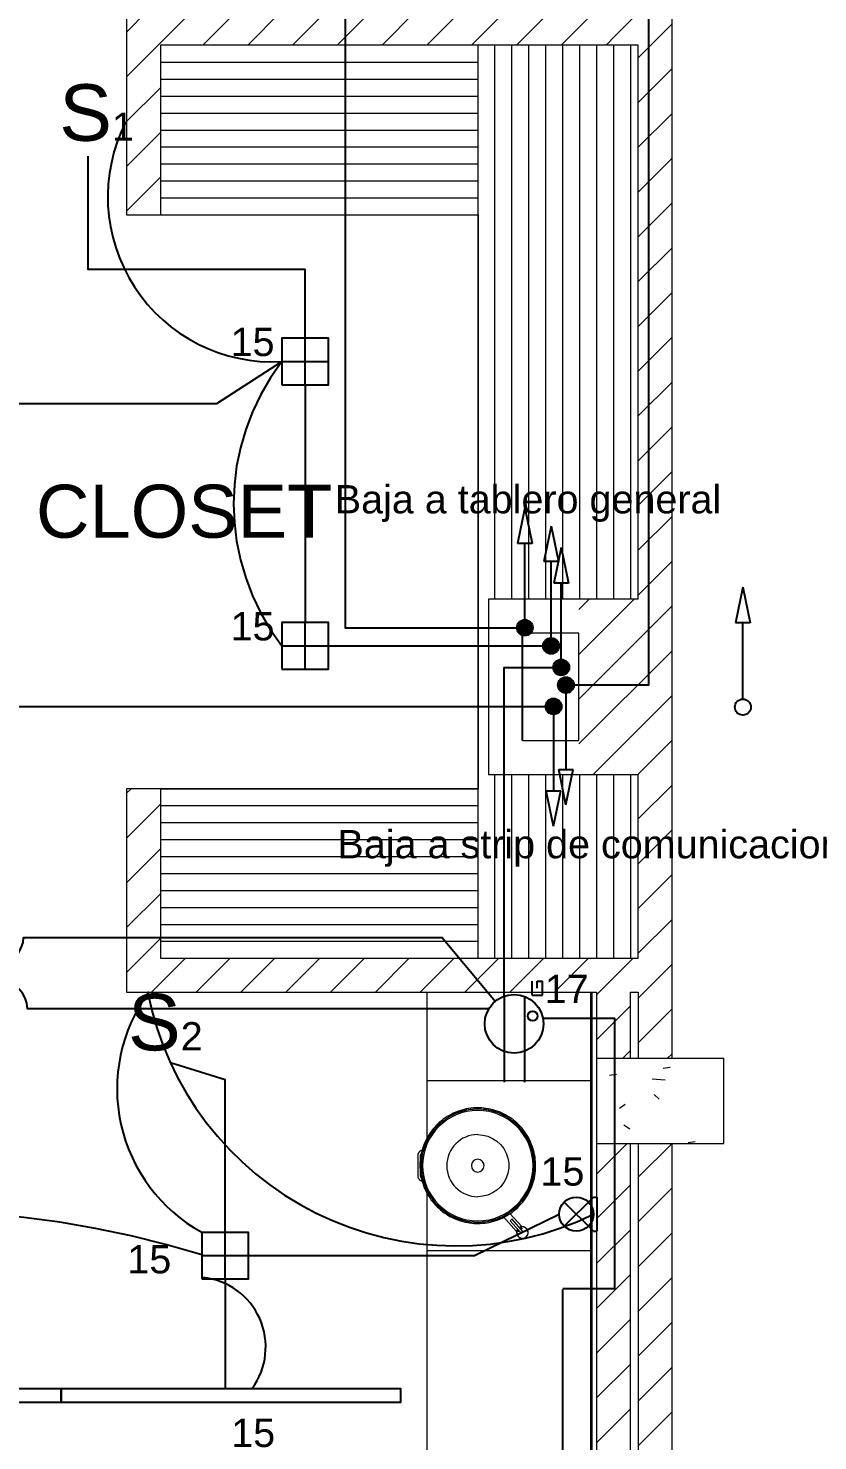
# Model space of a CAD drawing. Header units: inches. Extents: x 131 to 82119, y 71 to 16923.
# Drawn here: x 186.988 to 189.78, y 93.835 to 98.831 of the extents above; entities that cross this region are included whole.
import ezdxf
from ezdxf.enums import TextEntityAlignment as Align

# ---------------------------------------------------------------- set-up
doc = ezdxf.new("R2010")
doc.units = ezdxf.units.IN
doc.header["$MEASUREMENT"] = 0
doc.linetypes.add('HIDDEN', pattern=[9.525, 6.35, -3.175])
for name, color, linetype, lineweight in [('A-DETL-____-THIN', 151, 'Continuous', 18), ('A-WALL-____-MCUT', 113, 'Continuous', 18), ('A-WALL-____-PATT', 111, 'Continuous', 18), ('DUCTO-PARED O TECHO', 7, 'Continuous', 25), ('G-____-____-TEXT', 231, 'Continuous', 9), ('P-SANR-FIXT-OTLN', 6, 'Continuous', 18), ('Q-CASE-____-MCUT', 31, 'Continuous', 35), ('Q-CASE-____-OTLN', 31, 'Continuous', 18), ('RED-TELEVISIÓN', 84, 'TELEVISION', 25), ('RED-TELÉFONO', 240, 'TELEFONO', 25), ('S-COLS-____-MCUT', 52, 'Continuous', 18), ('S-COLS-____-OTLN', 52, 'Continuous', 18), ('SIMBOLOGIA', 150, 'Continuous', 25), ('SIMBOLOGÍA', 150, 'Continuous', 25)]:
    doc.layers.add(name, color=color, linetype=linetype, lineweight=lineweight)
for name, color, linetype in [('BLOQUES TOMAS Y LUCES', 140, 'Continuous'), ('INTERRUPTORES', 6, 'Continuous'), ('LAMPARAS', 20, 'Continuous'), ('LUCES Y TOMAS', 5, 'Continuous'), ('Retorno', 5, 'HIDDEN')]:
    doc.layers.add(name, color=color, linetype=linetype)
doc.styles.add('Arial_2', font='arial.ttf', dxfattribs={"height": 0.089295})
doc.styles.get("Standard").update_dxf_attribs({"font": 'arial.ttf'})
doc.linetypes.add('TELEFONO', pattern='A,0.32,-0.12,["TEL",Standard,S=0.065,R=0,X=-0.065,Y=-0.0325],-0.14', length=0.58)
doc.linetypes.add('TELEVISION', pattern='A,0.32,-0.13,["TV",Standard,S=0.065,R=0,X=-0.065,Y=-0.0325],-0.13', length=0.58)
pattern_1 = [(45, (192.38889, 101.49544), (-0.079196, 0.079196), [])]

# ---------------------------------------------------------------- blocks, each defined once
blk = doc.blocks.new('M_Concrete-Rectangular-Column - Columna Concreto 0_30 x 0_45-1658768-ARQ-P2')
at = {"layer": 'S-COLS-____-OTLN'}
h = blk.add_hatch(dxfattribs=at)
h.set_pattern_fill('FP_8', style=0, pattern_type=2)
h.set_pattern_definition([(50, (3.166, 6.459), (0.546432, -0.047308), [0.057, -0.629]), (355, (3.166, 6.459), (-0.10543, 0.57337), [0.046, -0.503]), (100.451, (3.212, 6.455), (0.440955, 0.525708), [0.049, -0.534]), (46.184, (3.166, 6.611), (0.81312, -0.12606), [0.086, -0.943]), (96.636, (3.234, 6.601), (0.711995, 0.74225), [0.073, -0.801]), (351.184, (3.166, 6.611), (0.71223, 0.74262), [0.069, -0.754]), (21, (3.242, 6.573), (0.454985, -0.306292), [0.057, -0.629]), (326, (3.242, 6.573), (0.185766, 0.552594), [0.046, -0.503]), (71.451, (3.28, 6.548), (0.640536, 0.246016), [0.049, -0.534]), (37.5, (3.166, 6.459), (0.009206, 0.2541166), [0.025, -0.472, 0.025, -0.485, -0.505]), (37.5, (3.166, 6.459), (0.009206, 0.2541166), [-1.007, 0.025, -0.48]), (7.5, (3.166, 6.459), (0.200461, 0.300738), [0.025, -0.266, 0.025, -0.46, -0.192]), (7.5, (3.166, 6.459), (0.200461, 0.300738), [-0.776, 0.025, -0.167]), (327.5, (2.996, 6.459), (0.406483, -0.0170776), [0.025, -0.165, 0.025, -0.569, -0.789]), (327.5, (2.996, 6.459), (0.406483, -0.0170776), [-0.785, 0.025, -0.764]), (317.5, (2.92, 6.459), (0.443999, 0.076008), [0.025, -0.223, 0.025, -0.37, -0.56]), (317.5, (2.92, 6.459), (0.443999, 0.076008), [-0.642, 0.025, -0.535])])
h.paths.add_polyline_path([(0.225, -0.15), (0.225, 0.15), (-0.225, 0.15), (-0.225, -0.15)], flags=0)
at = {"layer": 'S-COLS-____-MCUT'}
for p, q in [((0.225, 0.15), (-0.225, 0.15)), ((-0.225, 0.15), (-0.225, -0.15)), ((0.225, -0.15), (0.225, 0.15)), ((-0.225, -0.15), (0.225, -0.15))]:
    blk.add_line(p, q, dxfattribs=at)
blk = doc.blocks.new('Encimera sin hueco - Profundidad 600 mm-V13-ARQ-P2')
at = {"layer": 'Q-CASE-____-MCUT'}
blk.add_line((-1.2005, -0.0191), (0.7995, -0.0191), dxfattribs=at)
at = {"layer": 'Q-CASE-____-OTLN'}
for p, q in [((-1.2005, -0.0191), (0.7995, -0.0191)), ((-1.2005, -0.6), (-0.683, -0.6)), ((-0.4908, -0.6), (0.7995, -0.6))]:
    blk.add_line(p, q, dxfattribs=at)
blk = doc.blocks.new('Single_Sink_Vanity_15616 - 0_60 x 0_6-V14-ARQ-P2')
at = {"layer": 'P-SANR-FIXT-OTLN'}
for p, q in [((-0.0961, 0.3), (-0.3, 0.3)), ((-0.3, 0.3), (-0.3, -0.281)), ((0.035, 0.3325), (-0.035, 0.3325)), ((-0.035, 0.3225), (-0.017, 0.3225)), ((0.017, 0.3225), (0.035, 0.3225)), ((0.3, 0.3), (0.0961, 0.3)), ((0.3, -0.281), (0.3, 0.3)), ((-0.1953, 0.0052), (-0.2395, -0.0346)), ((-0.1812, 0.0291), (-0.2324, -0.017)), ((-0.2157, -0.0356), (-0.1693, 0.0062)), ((-0.2339, -0.0407), (-0.2395, -0.0346)), ((-0.2339, -0.0407), (-0.1898, -0.001))]:
    blk.add_line(p, q, dxfattribs=at)
at = {"layer": 'P-SANR-FIXT-OTLN', "flags": 128}
for points in [[(0.2047, 0.12), (0.2045, 0.1282), (0.204, 0.1364), (0.2032, 0.1445), (0.202, 0.1526), (0.2006, 0.1607), (0.1988, 0.1686), (0.1967, 0.1766), (0.1943, 0.1844), (0.1915, 0.1921), (0.1885, 0.1997), (0.1852, 0.2072), (0.1815, 0.2145), (0.1776, 0.2217), (0.1734, 0.2287), (0.1689, 0.2356), (0.1641, 0.2422), (0.1591, 0.2487), (0.1539, 0.2549), (0.1483, 0.261), (0.1426, 0.2668), (0.1366, 0.2724), (0.1304, 0.2777), (0.124, 0.2828), (0.1174, 0.2876), (0.1106, 0.2922), (0.1036, 0.2965), (0.0965, 0.3005), (0.0892, 0.3042), (0.0817, 0.3076), (0.0742, 0.3107), (0.0665, 0.3136), (0.0587, 0.3161), (0.0508, 0.3182), (0.0428, 0.3201), (0.0348, 0.3217), (0.0267, 0.3229), (0.0186, 0.3238), (0.0104, 0.3244), (0.0022, 0.3246), (-0.006, 0.3246), (-0.0142, 0.3242), (-0.0223, 0.3234), (-0.0304, 0.3224), (-0.0385, 0.321), (-0.0465, 0.3193), (-0.0544, 0.3173), (-0.0623, 0.3149), (-0.07, 0.3123), (-0.0777, 0.3093), (-0.0852, 0.3061), (-0.0925, 0.3025), (-0.0998, 0.2987), (-0.1068, 0.2946), (-0.1137, 0.2901), (-0.1204, 0.2855), (-0.127, 0.2805), (-0.1333, 0.2753), (-0.1394, 0.2699), (-0.1453, 0.2642), (-0.1509, 0.2582), (-0.1563, 0.2521), (-0.1615, 0.2457), (-0.1664, 0.2392), (-0.171, 0.2324), (-0.1754, 0.2255), (-0.1794, 0.2184), (-0.1832, 0.2111), (-0.1867, 0.2037), (-0.1899, 0.1962), (-0.1928, 0.1886), (-0.1954, 0.1808), (-0.1977, 0.1729), (-0.1996, 0.165), (-0.2013, 0.157), (-0.2026, 0.1489), (-0.2036, 0.1408), (-0.2043, 0.1326), (-0.2046, 0.1244), (-0.2047, 0.12)], [(0.1997, 0.12), (0.1995, 0.128), (0.199, 0.136), (0.1982, 0.1439), (0.1971, 0.1518), (0.1957, 0.1597), (0.1939, 0.1675), (0.1919, 0.1752), (0.1895, 0.1828), (0.1869, 0.1903), (0.1839, 0.1977), (0.1806, 0.205), (0.1771, 0.2122), (0.1733, 0.2192), (0.1692, 0.2261), (0.1648, 0.2327), (0.1601, 0.2392), (0.1552, 0.2455), (0.1501, 0.2516), (0.1447, 0.2575), (0.1391, 0.2632), (0.1333, 0.2687), (0.1272, 0.2739), (0.121, 0.2788), (0.1145, 0.2836), (0.1079, 0.288), (0.1011, 0.2922), (0.0941, 0.2961), (0.087, 0.2997), (0.0797, 0.303), (0.0723, 0.3061), (0.0648, 0.3088), (0.0572, 0.3113), (0.0495, 0.3134), (0.0418, 0.3152), (0.0339, 0.3167), (0.026, 0.3179), (0.0181, 0.3188), (0.0101, 0.3194), (0.0022, 0.3196), (-0.0058, 0.3196), (-0.0138, 0.3192), (-0.0218, 0.3185), (-0.0297, 0.3174), (-0.0375, 0.3161), (-0.0454, 0.3144), (-0.0531, 0.3125), (-0.0608, 0.3102), (-0.0683, 0.3076), (-0.0758, 0.3047), (-0.0831, 0.3015), (-0.0903, 0.2981), (-0.0973, 0.2943), (-0.1042, 0.2903), (-0.1109, 0.286), (-0.1175, 0.2814), (-0.1239, 0.2766), (-0.13, 0.2715), (-0.136, 0.2662), (-0.1417, 0.2606), (-0.1472, 0.2549), (-0.1525, 0.2489), (-0.1575, 0.2427), (-0.1623, 0.2363), (-0.1668, 0.2297), (-0.1711, 0.2229), (-0.1751, 0.216), (-0.1788, 0.2089), (-0.1822, 0.2017), (-0.1853, 0.1943), (-0.1881, 0.1869), (-0.1906, 0.1793), (-0.1929, 0.1716), (-0.1948, 0.1639), (-0.1964, 0.1561), (-0.1977, 0.1482), (-0.1986, 0.1402), (-0.1993, 0.1323), (-0.1996, 0.1243), (-0.1997, 0.12)], [(-0.035, 0.3325), (-0.0358, 0.3325), (-0.0366, 0.3324), (-0.0374, 0.3324), (-0.0382, 0.3322), (-0.039, 0.3321), (-0.0398, 0.3319), (-0.0405, 0.3317), (-0.0413, 0.3315), (-0.042, 0.3312), (-0.0428, 0.3309), (-0.0435, 0.3306), (-0.0442, 0.3302), (-0.0449, 0.3299), (-0.0456, 0.3294), (-0.0463, 0.329), (-0.0469, 0.3285), (-0.0476, 0.3281), (-0.0482, 0.3275), (-0.0488, 0.327), (-0.0493, 0.3264), (-0.0499, 0.3258), (-0.0504, 0.3252), (-0.0509, 0.3246), (-0.0514, 0.324), (-0.0518, 0.3233), (-0.0522, 0.3226), (-0.0526, 0.3219), (-0.053, 0.3212), (-0.0533, 0.3205), (-0.0536, 0.3197), (-0.0539, 0.319), (-0.0542, 0.3182), (-0.0544, 0.3175), (-0.0546, 0.3167)], [(-0.0493, 0.3264), (-0.0499, 0.3258), (-0.0504, 0.3252), (-0.0509, 0.3246), (-0.0514, 0.324), (-0.0518, 0.3233), (-0.0522, 0.3226), (-0.0526, 0.3219), (-0.053, 0.3212), (-0.0533, 0.3205), (-0.0536, 0.3197), (-0.0539, 0.319), (-0.0542, 0.3182), (-0.0544, 0.3175), (-0.0546, 0.3167)], [(-0.035, 0.3325), (-0.0358, 0.3325), (-0.0366, 0.3324), (-0.0374, 0.3324), (-0.0382, 0.3322), (-0.039, 0.3321), (-0.0398, 0.3319), (-0.0405, 0.3317), (-0.0413, 0.3315), (-0.042, 0.3312), (-0.0428, 0.3309), (-0.0435, 0.3306), (-0.0442, 0.3302), (-0.0449, 0.3299), (-0.0456, 0.3294), (-0.0463, 0.329), (-0.0469, 0.3285), (-0.0476, 0.3281), (-0.0482, 0.3275), (-0.0488, 0.327)], [(-0.042, 0.3197), (-0.0417, 0.3199), (-0.0414, 0.3202), (-0.0411, 0.3205), (-0.0407, 0.3207), (-0.0404, 0.3209), (-0.0401, 0.3211), (-0.0397, 0.3213), (-0.0394, 0.3215), (-0.039, 0.3217), (-0.0386, 0.3218), (-0.0382, 0.322), (-0.0379, 0.3221), (-0.0375, 0.3222), (-0.0371, 0.3223), (-0.0367, 0.3224), (-0.0363, 0.3224), (-0.0359, 0.3225), (-0.0355, 0.3225), (-0.0351, 0.3225), (-0.035, 0.3225)], [(0.0489, 0.3268), (0.0483, 0.3274), (0.0477, 0.3279), (0.0471, 0.3284), (0.0465, 0.3289), (0.0458, 0.3293), (0.0451, 0.3297), (0.0444, 0.3301), (0.0437, 0.3305), (0.043, 0.3308), (0.0422, 0.3311), (0.0415, 0.3314), (0.0407, 0.3317), (0.04, 0.3319), (0.0392, 0.3321), (0.0384, 0.3322), (0.0376, 0.3323), (0.0368, 0.3324), (0.036, 0.3325), (0.0352, 0.3325), (0.035, 0.3325)], [(0.0546, 0.3165), (0.0544, 0.3173), (0.0542, 0.318), (0.054, 0.3188), (0.0537, 0.3195), (0.0534, 0.3203), (0.0531, 0.321), (0.0527, 0.3217), (0.0524, 0.3224), (0.0519, 0.3231), (0.0515, 0.3238), (0.051, 0.3244), (0.0506, 0.3251), (0.05, 0.3257), (0.0495, 0.3263), (0.0489, 0.3268), (0.0483, 0.3274), (0.0477, 0.3279), (0.0471, 0.3284), (0.0465, 0.3289), (0.0458, 0.3293), (0.0451, 0.3297), (0.0444, 0.3301), (0.0437, 0.3305), (0.043, 0.3308), (0.0422, 0.3311), (0.0415, 0.3314), (0.0407, 0.3317), (0.04, 0.3319), (0.0392, 0.3321), (0.0384, 0.3322), (0.0376, 0.3323), (0.0368, 0.3324), (0.036, 0.3325), (0.0352, 0.3325), (0.035, 0.3325)], [(0.035, 0.3225), (0.0354, 0.3225), (0.0358, 0.3225), (0.0362, 0.3224), (0.0366, 0.3224), (0.037, 0.3223), (0.0374, 0.3222), (0.0378, 0.3221), (0.0381, 0.322), (0.0385, 0.3219), (0.0389, 0.3217), (0.0393, 0.3215), (0.0396, 0.3214), (0.04, 0.3212), (0.0403, 0.321), (0.0406, 0.3208), (0.041, 0.3205), (0.0413, 0.3203), (0.0416, 0.32), (0.0419, 0.3197), (0.0422, 0.3195)], [(0.0546, 0.3165), (0.0544, 0.3173), (0.0542, 0.318), (0.054, 0.3188), (0.0537, 0.3195), (0.0534, 0.3203), (0.0531, 0.321), (0.0527, 0.3217), (0.0524, 0.3224), (0.0519, 0.3231), (0.0515, 0.3238), (0.051, 0.3244), (0.0506, 0.3251), (0.05, 0.3257), (0.0495, 0.3263)], [(-0.2047, 0.12), (-0.2045, 0.1118), (-0.204, 0.1036), (-0.2032, 0.0955), (-0.202, 0.0874), (-0.2006, 0.0793), (-0.1988, 0.0714), (-0.1967, 0.0634), (-0.1943, 0.0556), (-0.1915, 0.0479), (-0.1885, 0.0403), (-0.1852, 0.0328), (-0.1815, 0.0255), (-0.1776, 0.0183), (-0.1734, 0.0113), (-0.1689, 0.0044), (-0.1641, -0.0022), (-0.1591, -0.0087), (-0.1539, -0.0149), (-0.1483, -0.021), (-0.1426, -0.0268), (-0.1366, -0.0324), (-0.1304, -0.0377), (-0.124, -0.0428), (-0.1174, -0.0476), (-0.1106, -0.0522), (-0.1036, -0.0565), (-0.0965, -0.0605), (-0.0892, -0.0642), (-0.0817, -0.0676), (-0.0742, -0.0707), (-0.0665, -0.0736), (-0.0587, -0.0761), (-0.0508, -0.0782), (-0.0428, -0.0801), (-0.0348, -0.0817), (-0.0267, -0.0829), (-0.0186, -0.0838), (-0.0104, -0.0844), (-0.0022, -0.0846), (0.006, -0.0846), (0.0142, -0.0842), (0.0223, -0.0834), (0.0304, -0.0824), (0.0385, -0.081), (0.0465, -0.0793), (0.0544, -0.0773), (0.0623, -0.0749), (0.07, -0.0723), (0.0777, -0.0693), (0.0852, -0.0661), (0.0925, -0.0625), (0.0998, -0.0587), (0.1068, -0.0546), (0.1137, -0.0501), (0.1204, -0.0455), (0.127, -0.0405), (0.1333, -0.0353), (0.1394, -0.0299), (0.1453, -0.0242), (0.1509, -0.0182), (0.1563, -0.0121), (0.1615, -0.0057), (0.1664, 0.0008), (0.171, 0.0076), (0.1754, 0.0145), (0.1794, 0.0216), (0.1832, 0.0289), (0.1867, 0.0363), (0.1899, 0.0438), (0.1928, 0.0514), (0.1954, 0.0592), (0.1977, 0.0671), (0.1996, 0.075), (0.2013, 0.083), (0.2026, 0.0911), (0.2036, 0.0992), (0.2043, 0.1074), (0.2046, 0.1156), (0.2047, 0.12)], [(-0.1997, 0.12), (-0.1995, 0.112), (-0.199, 0.104), (-0.1982, 0.0961), (-0.1971, 0.0882), (-0.1957, 0.0803), (-0.1939, 0.0725), (-0.1919, 0.0648), (-0.1895, 0.0572), (-0.1869, 0.0497), (-0.1839, 0.0423), (-0.1806, 0.035), (-0.1771, 0.0278), (-0.1733, 0.0208), (-0.1692, 0.0139), (-0.1648, 0.0073), (-0.1601, 0.0008), (-0.1552, -0.0055), (-0.1501, -0.0116), (-0.1447, -0.0175), (-0.1391, -0.0232), (-0.1333, -0.0287), (-0.1272, -0.0339), (-0.121, -0.0388), (-0.1145, -0.0436), (-0.1079, -0.048), (-0.1011, -0.0522), (-0.0941, -0.0561), (-0.087, -0.0597), (-0.0797, -0.063), (-0.0723, -0.0661), (-0.0648, -0.0688), (-0.0572, -0.0713), (-0.0495, -0.0734), (-0.0418, -0.0752), (-0.0339, -0.0767), (-0.026, -0.0779), (-0.0181, -0.0788), (-0.0101, -0.0794), (-0.0022, -0.0796), (0.0058, -0.0796), (0.0138, -0.0792), (0.0218, -0.0785), (0.0297, -0.0774), (0.0375, -0.0761), (0.0454, -0.0744), (0.0531, -0.0725), (0.0608, -0.0702), (0.0683, -0.0676), (0.0758, -0.0647), (0.0831, -0.0615), (0.0903, -0.0581), (0.0973, -0.0543), (0.1042, -0.0503), (0.1109, -0.046), (0.1175, -0.0414), (0.1239, -0.0366), (0.13, -0.0315), (0.136, -0.0262), (0.1417, -0.0206), (0.1472, -0.0149), (0.1525, -0.0089), (0.1575, -0.0027), (0.1623, 0.0037), (0.1668, 0.0103), (0.1711, 0.0171), (0.1751, 0.024), (0.1788, 0.0311), (0.1822, 0.0383), (0.1853, 0.0457), (0.1881, 0.0531), (0.1906, 0.0607), (0.1929, 0.0684), (0.1948, 0.0761), (0.1964, 0.0839), (0.1977, 0.0918), (0.1986, 0.0998), (0.1993, 0.1077), (0.1996, 0.1157), (0.1997, 0.12)], [(0.1099, 0.12), (0.1084, 0.1019), (0.1039, 0.0843), (0.0966, 0.0677), (0.0867, 0.0525), (0.0744, 0.0392), (0.0601, 0.028), (0.0441, 0.0194), (0.027, 0.0135), (0.0091, 0.0105), (-0.0091, 0.0105), (-0.027, 0.0135), (-0.0441, 0.0194), (-0.0601, 0.028), (-0.0744, 0.0392), (-0.0867, 0.0525), (-0.0966, 0.0677), (-0.1039, 0.0843), (-0.1084, 0.1019), (-0.11, 0.12)], [(-0.1898, -0.001), (-0.1904, 0.0006), (-0.1912, 0.0021), (-0.1924, 0.0034), (-0.1937, 0.0044), (-0.1953, 0.0052)], [(-0.2245, -0.0212), (-0.2252, -0.0208), (-0.2259, -0.0203), (-0.2266, -0.0199), (-0.2273, -0.0195), (-0.228, -0.0192), (-0.2288, -0.0188), (-0.2295, -0.0185), (-0.2303, -0.0183), (-0.2311, -0.018), (-0.2319, -0.0178), (-0.2327, -0.0176), (-0.2335, -0.0175), (-0.2343, -0.0174), (-0.2351, -0.0173), (-0.2359, -0.0172), (-0.2367, -0.0172), (-0.2376, -0.0172), (-0.2384, -0.0173), (-0.2392, -0.0174), (-0.24, -0.0175), (-0.2408, -0.0176), (-0.2416, -0.0178), (-0.2424, -0.018), (-0.2432, -0.0183), (-0.2439, -0.0186), (-0.2447, -0.0189), (-0.2455, -0.0192), (-0.2462, -0.0196), (-0.2469, -0.02), (-0.2476, -0.0204), (-0.2483, -0.0208), (-0.2489, -0.0213), (-0.2496, -0.0218), (-0.2502, -0.0223), (-0.2508, -0.0229), (-0.2514, -0.0235), (-0.252, -0.0241), (-0.2525, -0.0247), (-0.253, -0.0253), (-0.2535, -0.026), (-0.2539, -0.0267), (-0.2544, -0.0274), (-0.2548, -0.0281), (-0.2551, -0.0288), (-0.2555, -0.0296), (-0.2558, -0.0303), (-0.2561, -0.0311), (-0.2563, -0.0319), (-0.2565, -0.0326), (-0.2567, -0.0334), (-0.2569, -0.0342), (-0.257, -0.0351), (-0.2571, -0.0359), (-0.2571, -0.0367), (-0.2571, -0.0375), (-0.2571, -0.0383), (-0.2571, -0.0391), (-0.257, -0.0399), (-0.2569, -0.0408), (-0.2568, -0.0416)], [(-0.2249, -0.0216), (-0.2255, -0.0211), (-0.2262, -0.0207), (-0.2269, -0.0203), (-0.2276, -0.0199), (-0.2283, -0.0195), (-0.2291, -0.0192), (-0.2298, -0.0189), (-0.2306, -0.0186), (-0.2313, -0.0184), (-0.2321, -0.0182), (-0.2329, -0.018), (-0.2337, -0.0179), (-0.2345, -0.0178), (-0.2353, -0.0177), (-0.2361, -0.0176), (-0.2369, -0.0176), (-0.2377, -0.0176), (-0.2385, -0.0177), (-0.2393, -0.0178), (-0.2401, -0.0179), (-0.2409, -0.018), (-0.2417, -0.0182), (-0.2425, -0.0184), (-0.2433, -0.0187), (-0.244, -0.0189), (-0.2448, -0.0192), (-0.2455, -0.0196), (-0.2463, -0.0199), (-0.247, -0.0203), (-0.2477, -0.0207), (-0.2483, -0.0212), (-0.249, -0.0217), (-0.2496, -0.0222), (-0.2502, -0.0227), (-0.2508, -0.0232), (-0.2514, -0.0238), (-0.252, -0.0244), (-0.2525, -0.025), (-0.253, -0.0256), (-0.2535, -0.0263), (-0.2539, -0.027), (-0.2543, -0.0276), (-0.2547, -0.0284), (-0.2551, -0.0291), (-0.2554, -0.0298), (-0.2557, -0.0306), (-0.256, -0.0313), (-0.2563, -0.0321), (-0.2565, -0.0329), (-0.2567, -0.0337), (-0.2568, -0.0344), (-0.2569, -0.0352), (-0.257, -0.0361), (-0.2571, -0.0369), (-0.2571, -0.0377), (-0.2571, -0.0385), (-0.257, -0.0393), (-0.257, -0.0401), (-0.2569, -0.0409), (-0.2567, -0.0417), (-0.2566, -0.0425), (-0.2564, -0.0433), (-0.2561, -0.044), (-0.2559, -0.0448), (-0.2556, -0.0456), (-0.2552, -0.0463), (-0.2549, -0.047), (-0.2545, -0.0477), (-0.2541, -0.0484), (-0.2537, -0.0491), (-0.2532, -0.0498), (-0.2527, -0.0504), (-0.2522, -0.051), (-0.2519, -0.0514)], [(-0.2562, -0.0439), (-0.2559, -0.0447), (-0.2556, -0.0455), (-0.2553, -0.0462), (-0.2549, -0.047), (-0.2545, -0.0477), (-0.2541, -0.0484), (-0.2537, -0.0491), (-0.2532, -0.0497), (-0.2527, -0.0504), (-0.2522, -0.051), (-0.2519, -0.0514)], [(-0.2519, -0.0514), (-0.2513, -0.052), (-0.2508, -0.0525), (-0.2502, -0.0531), (-0.2496, -0.0536), (-0.2489, -0.0541), (-0.2483, -0.0545), (-0.2476, -0.055), (-0.2469, -0.0554), (-0.2462, -0.0558), (-0.2454, -0.0561), (-0.2447, -0.0565), (-0.244, -0.0568), (-0.2432, -0.057), (-0.2424, -0.0573), (-0.2416, -0.0575), (-0.2409, -0.0577), (-0.2401, -0.0578), (-0.2393, -0.0579), (-0.2385, -0.058), (-0.2376, -0.058), (-0.2368, -0.058), (-0.236, -0.058), (-0.2352, -0.058), (-0.2344, -0.0579), (-0.2336, -0.0578), (-0.2328, -0.0576), (-0.232, -0.0575), (-0.2313, -0.0572), (-0.2305, -0.057), (-0.2297, -0.0567), (-0.229, -0.0564), (-0.2282, -0.0561), (-0.2275, -0.0557), (-0.2268, -0.0554), (-0.2261, -0.0549), (-0.2254, -0.0545), (-0.2248, -0.054), (-0.2241, -0.0535), (-0.2235, -0.053), (-0.2229, -0.0525), (-0.2224, -0.0519), (-0.2218, -0.0513), (-0.2213, -0.0507), (-0.2208, -0.05), (-0.2203, -0.0494), (-0.2199, -0.0487), (-0.2194, -0.048), (-0.219, -0.0473), (-0.2187, -0.0466), (-0.2183, -0.0459), (-0.218, -0.0451), (-0.2178, -0.0444), (-0.2175, -0.0436), (-0.2173, -0.0428), (-0.2171, -0.042), (-0.217, -0.0412), (-0.2168, -0.0404), (-0.2168, -0.0396), (-0.2167, -0.0388), (-0.2167, -0.038), (-0.2167, -0.0372), (-0.2167, -0.0364), (-0.2168, -0.0356), (-0.2169, -0.0348), (-0.217, -0.034), (-0.2172, -0.0332), (-0.2174, -0.0324), (-0.2176, -0.0316), (-0.2179, -0.0309), (-0.2182, -0.0301), (-0.2185, -0.0294), (-0.2189, -0.0287), (-0.2193, -0.0279)], [(-0.2326, -0.0176), (-0.2305, -0.0182), (-0.2283, -0.019), (-0.2263, -0.0201)], [(-0.2232, -0.053), (-0.2226, -0.0525), (-0.222, -0.0519), (-0.2214, -0.0513), (-0.2209, -0.0507), (-0.2204, -0.05), (-0.2199, -0.0494), (-0.2195, -0.0487), (-0.219, -0.048), (-0.2186, -0.0473), (-0.2183, -0.0465), (-0.2179, -0.0458), (-0.2176, -0.045), (-0.2173, -0.0443), (-0.2171, -0.0435), (-0.2169, -0.0427), (-0.2167, -0.0419), (-0.2165, -0.0411), (-0.2164, -0.0403), (-0.2163, -0.0395), (-0.2163, -0.0387), (-0.2163, -0.0379), (-0.2163, -0.037), (-0.2163, -0.0362), (-0.2164, -0.0354), (-0.2165, -0.0346), (-0.2166, -0.0338), (-0.2168, -0.033), (-0.217, -0.0322), (-0.2172, -0.0314), (-0.2175, -0.0306), (-0.2178, -0.0299), (-0.2181, -0.0291), (-0.2185, -0.0284), (-0.2189, -0.0277)], [(-0.2181, -0.0292), (-0.2173, -0.0313), (-0.2167, -0.0335), (-0.2163, -0.0357)], [(-0.2519, -0.0514), (-0.2513, -0.052), (-0.2508, -0.0525), (-0.2501, -0.0531), (-0.2495, -0.0536), (-0.2489, -0.0541), (-0.2482, -0.0546), (-0.2475, -0.055), (-0.2468, -0.0554), (-0.2461, -0.0558), (-0.2454, -0.0562), (-0.2446, -0.0565), (-0.2439, -0.0568), (-0.2431, -0.0571), (-0.2423, -0.0573), (-0.2415, -0.0575), (-0.2407, -0.0577), (-0.2399, -0.0579), (-0.2391, -0.058), (-0.2383, -0.0581), (-0.2375, -0.0581), (-0.2367, -0.0581), (-0.2358, -0.0581), (-0.235, -0.0581), (-0.2342, -0.058), (-0.2334, -0.0579), (-0.2326, -0.0577), (-0.2318, -0.0575), (-0.231, -0.0573), (-0.2302, -0.0571), (-0.2295, -0.0568), (-0.2287, -0.0565), (-0.2279, -0.0562), (-0.2272, -0.0558), (-0.2265, -0.0554), (-0.2258, -0.055), (-0.2251, -0.0545), (-0.2245, -0.054), (-0.2238, -0.0535)]]:
    blk.add_lwpolyline(points, dxfattribs=at)
at = {"layer": 'P-SANR-FIXT-OTLN'}
for centre, radius, start, end in [((0, 0.12), 0.1953, 360, 180), ((0, 0.12), 0.2005, 50.9343, 128.8145), ((0, 0.12), 0.2005, 131.6832, 141.9231), ((0, 0.12), 0.2005, 38.0769, 48.1935), ((0, 0.12), 0.2005, 148.8462, 180), ((0, 0.12), 0.1099, 0, 180), ((0, 0.12), 0.2005, 0, 31.1538), ((0, 0.12), 0.2005, 180, 211.1538), ((0, 0.12), 0.1953, 180, 360), ((0, 0.12), 0.0225, 0, 180), ((0, 0.12), 0.0225, 180, 0), ((0, 0.12), 0.2005, 328.8462, 0), ((-0.2367, -0.0377), 0.02, 55.1754, 222), ((-0.2367, -0.0377), 0.02, 222, 27.4048), ((-0.2317, -0.0237), 0.0015, 132, 147), ((-0.2317, -0.0237), 0.0015, 87, 132), ((-0.2317, -0.0237), 0.0015, 252, 267), ((-0.2369, -0.0378), 0.0157, 58.7869, 68.9188), ((-0.2317, -0.0237), 0.0015, 297, 312), ((-0.2317, -0.0237), 0.0015, 312, 57), ((-0.2223, -0.0342), 0.0015, 177, 192), ((-0.2223, -0.0342), 0.0015, 132, 147), ((-0.2223, -0.0342), 0.0015, 27, 132), ((-0.2369, -0.0378), 0.0157, 17.882, 25.2131), ((-0.2369, -0.0378), 0.0157, 8.3249, 12.6673), ((-0.2223, -0.0342), 0.0015, 312, 357), ((0, 0.12), 0.2005, 218.0769, 228.1935), ((0, 0.12), 0.2005, 230.9343, 308.8145), ((0, 0.12), 0.2005, 311.6832, 321.9231)]:
    blk.add_arc(centre, radius, start, end, dxfattribs=at)
for start_param, end_param in [(0, 0.226445), (5.225863, 6.283185), (3.141593, 4.198915), (2.915148, 3.141593)]:
    blk.add_ellipse((-0.224, -0.0263), major_axis=(-0.00836, 0.00929), ratio=0.224951, start_param=start_param, end_param=end_param, dxfattribs=at)
for points, knots in [([(-0.2307, -0.0248), (-0.2309, -0.025), (-0.2312, -0.0251), (-0.2316, -0.0252), (-0.2319, -0.0252), (-0.2323, -0.0251), (-0.2327, -0.0249), (-0.233, -0.0245), (-0.2332, -0.0241), (-0.2332, -0.0237), (-0.2332, -0.0234), (-0.2331, -0.0229), (-0.2329, -0.0227), (-0.2327, -0.0226)], [-1, -1, -1, -1, -0.833333, -0.791667, -0.75, -0.666667, -0.555556, -0.444444, -0.333333, -0.277778, -0.222222, -0.111111, 0, 0, 0, 0]), ([(-0.2327, -0.0226), (-0.2325, -0.0224), (-0.2322, -0.0222), (-0.2319, -0.0222), (-0.2316, -0.0222), (-0.2312, -0.0222), (-0.2308, -0.0225), (-0.2304, -0.0229), (-0.2303, -0.0233), (-0.2302, -0.0236), (-0.2302, -0.024), (-0.2304, -0.0244), (-0.2306, -0.0247), (-0.2307, -0.0248)], [-1, -1, -1, -1, -0.833333, -0.791667, -0.75, -0.666667, -0.555556, -0.444444, -0.333333, -0.277778, -0.222222, -0.111111, 0, 0, 0, 0]), ([(-0.2281, -0.0191), (-0.2282, -0.0191), (-0.2286, -0.0189), (-0.2291, -0.0187), (-0.2295, -0.0185), (-0.2299, -0.0184), (-0.2302, -0.0183), (-0.2305, -0.0182), (-0.2308, -0.0181), (-0.2312, -0.018), (-0.2317, -0.0178), (-0.2322, -0.0177), (-0.2325, -0.0177), (-0.2326, -0.0176)], [0.5, 0.5, 0.5, 0.5, 0.5416667, 0.5833333, 0.625, 0.6666667, 0.6875, 0.7083333, 0.75, 0.7916667, 0.8333333, 0.9166667, 1, 1, 1, 1]), ([(-0.2212, -0.0353), (-0.2214, -0.0354), (-0.2217, -0.0356), (-0.2221, -0.0357), (-0.2224, -0.0357), (-0.2228, -0.0356), (-0.2232, -0.0354), (-0.2235, -0.035), (-0.2237, -0.0345), (-0.2238, -0.034), (-0.2236, -0.0335), (-0.2234, -0.0332), (-0.2233, -0.0331)], [-1, -1, -1, -1, -0.888889, -0.777778, -0.722222, -0.666667, -0.555556, -0.444444, -0.333333, -0.222222, -0.111111, 0, 0, 0, 0]), ([(-0.2233, -0.0331), (-0.2232, -0.033), (-0.223, -0.0329), (-0.2228, -0.0328), (-0.2226, -0.0327), (-0.2224, -0.0327), (-0.2221, -0.0327), (-0.2218, -0.0327), (-0.2216, -0.0329), (-0.2213, -0.033), (-0.221, -0.0334), (-0.2208, -0.0339), (-0.2207, -0.0344), (-0.2209, -0.0349), (-0.2211, -0.0352), (-0.2212, -0.0353)], [-1, -1, -1, -1, -0.916667, -0.875, -0.833333, -0.791667, -0.75, -0.666667, -0.611111, -0.555556, -0.444444, -0.333333, -0.222222, -0.111111, 0, 0, 0, 0]), ([(-0.2163, -0.0357), (-0.2163, -0.0356), (-0.2164, -0.0353), (-0.2165, -0.0348), (-0.2165, -0.0343), (-0.2166, -0.0339), (-0.2167, -0.0335), (-0.2168, -0.033), (-0.2169, -0.0326), (-0.217, -0.0321), (-0.2172, -0.0316), (-0.2173, -0.0312), (-0.2174, -0.031)], [0, 0, 0, 0, 0.0833333, 0.1666667, 0.2083333, 0.25, 0.2916667, 0.3333333, 0.375, 0.4166667, 0.4583333, 0.5, 0.5, 0.5, 0.5])]:
    blk.add_open_spline(points, degree=3, knots=knots, dxfattribs=at)
for points in [[(-0.2263, -0.0201), (-0.2257, -0.0204), (-0.2252, -0.0208), (-0.2246, -0.0212)], [(-0.219, -0.0274), (-0.2187, -0.028), (-0.2184, -0.0286), (-0.2181, -0.0292)]]:
    blk.add_open_spline(points, degree=3, dxfattribs=at)
blk = doc.blocks.new('LUZAP')
at = {"layer": 'SIMBOLOGIA'}
for p, q in [((-0.09, 0.02), (0.0636, 0.1736)), ((-0.0636, 0.1736), (0.09, 0.02)), ((-0.09, 0.02), (-0.09, 0)), ((-0.09, 0), (0.09, 0)), ((0.09, 0.02), (0.09, 0))]:
    blk.add_line(p, q, dxfattribs=at)
blk.add_circle((0, 0.11), 0.09, dxfattribs=at)
blk = doc.blocks.new('TOMA GFCI')
at = {"layer": 'BLOQUES TOMAS Y LUCES'}
for p, q in [((-0.0076, 0.044), (-0.3947, 0.044)), ((-0.0084, -0.0462), (-0.3947, -0.0462)), ((-0.003, -0.0813), (0.0598, -0.0813)), ((-0.003, -0.0813), (-0.003, -0.1274)), ((0.0284, -0.1043), (0.0598, -0.1043)), ((0.0598, -0.1043), (0.0598, -0.1274)), ((-0.003, -0.1274), (0.0598, -0.1274))]:
    blk.add_line(p, q, dxfattribs=at)
for centre, radius in [((-0.1319, 0), 0.1319), ((-0.0971, -0.0838), 0.0221)]:
    blk.add_circle(centre, radius, dxfattribs=at)
blk = doc.blocks.new('Db')
at = {"layer": 'SIMBOLOGÍA'}
blk.add_hatch(color=256, dxfattribs=at).paths.add_polyline_path([(0.0282, 0, 1), (-0.0282, 0, 1)])
at = {"layer": 'SIMBOLOGÍA', "color": 3, "linetype": 'Continuous'}
for p, q in [((0.0282, 0), (0.2983, 0)), ((0.4239, 0), (0.2983, 0.0256)), ((0.2983, -0.0256), (0.2983, 0.0256)), ((0.4239, 0), (0.2983, -0.0256))]:
    blk.add_line(p, q, dxfattribs=at)
at = {"layer": 'SIMBOLOGÍA', "ltscale": 0.2}
blk.add_circle((0, 0), 0.0282, dxfattribs=at)
blk = doc.blocks.new('Ds')
at = {"layer": 'SIMBOLOGÍA', "color": 3, "linetype": 'Continuous'}
for p, q in [((0.0282, 0), (0.2983, 0)), ((0.2983, -0.0256), (0.2983, 0.0256)), ((0.4239, 0), (0.2983, 0.0256)), ((0.4239, 0), (0.2983, -0.0256))]:
    blk.add_line(p, q, dxfattribs=at)
at = {"layer": 'SIMBOLOGÍA', "ltscale": 0.2}
blk.add_circle((0, 0), 0.0282, dxfattribs=at)

msp = doc.modelspace()

# ---------------------------------------------------------------- hatches: boundary and pattern name
at = {"layer": 'A-WALL-____-PATT'}
h = msp.add_hatch(dxfattribs=at)
h.set_pattern_fill('FP_1', color=8, style=0, pattern_type=2)
h.set_pattern_definition(pattern_1)
h.paths.add_polyline_path([(189.0652, 98.7712), (189.2652, 98.7712), (189.2652, 98.8912), (189.0652, 98.8912)], flags=0)
h.paths.add_polyline_path([(189.2652, 99.8912), (189.2652, 100.4293), (189.0652, 100.4293), (189.0652, 99.8912)], flags=0)
h = msp.add_hatch(dxfattribs=at)
h.set_pattern_fill('FP_1', color=8, style=0, pattern_type=2)
h.set_pattern_definition(pattern_1)
h.paths.add_polyline_path([(188.5785, 98.7712), (189.0652, 98.7712), (189.0652, 98.8912), (187.3352, 98.8912), (187.3352, 98.7712), (187.4552, 98.7712)], flags=0)
h = msp.add_hatch(dxfattribs=at)
h.set_pattern_fill('FP_1', color=8, style=0, pattern_type=2)
h.set_pattern_definition(pattern_1)
h.paths.add_polyline_path([(187.3352, 98.1712), (187.4552, 98.1712), (187.4552, 98.7712), (187.3352, 98.7712)], flags=0)
h = msp.add_hatch(dxfattribs=at)
h.set_pattern_fill('FP_1', color=8, style=0, pattern_type=2)
h.set_pattern_definition(pattern_1)
h.paths.add_polyline_path([(189.1452, 96.8113), (188.9352, 96.8113), (188.9352, 96.1913), (189.1452, 96.1913), (189.1452, 95.1866), (189.2652, 95.1866), (189.2652, 98.7712), (189.1452, 98.7712)])
h = msp.add_hatch(dxfattribs=at)
h.set_pattern_fill('FP_1', color=8, style=0, pattern_type=2)
h.set_pattern_definition(pattern_1)
h.paths.add_polyline_path([(187.4552, 95.4213), (187.4552, 96.1413), (187.3352, 96.1413), (187.3352, 95.4213), (187.3632, 95.4213)], flags=0)
h = msp.add_hatch(dxfattribs=at)
h.set_pattern_fill('FP_1', color=8, style=0, pattern_type=2)
h.set_pattern_definition(pattern_1)
h.paths.add_polyline_path([(188.5785, 95.4213), (189.1452, 95.4213), (189.1452, 95.5413), (187.4552, 95.5413), (187.4552, 95.4213)], flags=0)
h = msp.add_hatch(dxfattribs=at)
h.set_pattern_fill('FP_1', color=8, style=0, pattern_type=2)
h.set_pattern_definition(pattern_1)
h.paths.add_polyline_path([(189.1177, 95.1866), (189.1177, 95.4213), (188.9977, 95.4213), (188.9977, 95.1866)], flags=0)
h = msp.add_hatch(dxfattribs=at)
h.set_pattern_fill('FP_1', color=8, style=0, pattern_type=2)
h.set_pattern_definition(pattern_1)
h.paths.add_polyline_path([(188.9977, 92.3582), (189.1177, 92.3582), (189.1177, 94.8866), (188.9977, 94.8866), (188.9977, 93.3013)], flags=0)
h = msp.add_hatch(dxfattribs=at)
h.set_pattern_fill('FP_1', color=8, style=0, pattern_type=2)
h.set_pattern_definition(pattern_1)
h.paths.add_polyline_path([(189.2652, 92.3582), (189.2652, 94.8866), (189.1452, 94.8866), (189.1452, 92.3582)], flags=0)

# ---------------------------------------------------------------- linework, layer by layer
msp.add_line((188.7352, 96.3113), (188.7352, 96.6913))
at = {"layer": 'A-DETL-____-THIN'}
for p, q in [((187.4552, 98.7712), (187.4552, 98.1712)), ((189.1452, 98.7712), (187.4552, 98.7712)), ((188.5785, 95.5413), (188.5785, 98.7712)), ((188.6385, 96.8113), (188.6385, 98.7712)), ((188.6985, 96.8113), (188.6985, 98.7712)), ((188.7585, 96.8113), (188.7585, 98.7712)), ((188.8185, 96.8113), (188.8185, 98.7712)), ((188.8785, 96.8113), (188.8785, 98.7712)), ((188.9385, 96.8113), (188.9385, 98.7712)), ((188.9985, 96.8113), (188.9985, 98.7712)), ((189.0585, 96.8113), (189.0585, 98.7712)), ((189.1185, 96.8113), (189.1185, 98.7712)), ((189.1452, 96.8113), (189.1452, 98.7712)), ((187.4552, 98.7112), (188.5785, 98.7112)), ((187.4552, 98.6512), (188.5785, 98.6512)), ((187.4552, 98.5912), (188.5785, 98.5912)), ((187.4552, 98.5312), (188.5785, 98.5312)), ((187.4552, 98.4712), (188.5785, 98.4712)), ((187.4552, 98.4112), (188.5785, 98.4112)), ((187.4552, 98.3512), (188.5785, 98.3512)), ((187.4552, 98.2912), (188.5785, 98.2912)), ((187.4552, 98.2312), (188.5785, 98.2312)), ((187.4552, 98.1712), (188.5785, 98.1712)), ((187.4552, 98.1712), (188.5785, 98.1712)), ((188.5785, 98.1712), (188.5785, 96.1413)), ((188.6385, 95.5413), (188.6385, 96.1913)), ((188.6985, 95.5413), (188.6985, 96.1913)), ((188.7585, 95.5413), (188.7585, 96.1913)), ((188.8185, 95.5413), (188.8185, 96.1913)), ((188.8785, 95.5413), (188.8785, 96.1913)), ((188.9385, 95.5413), (188.9385, 96.1913)), ((188.9985, 95.5413), (188.9985, 96.1913)), ((189.0585, 95.5413), (189.0585, 96.1913)), ((189.1185, 95.5413), (189.1185, 96.1913)), ((189.1452, 95.5413), (189.1452, 96.1913)), ((188.5785, 96.1413), (187.4552, 96.1413)), ((187.4552, 96.1413), (187.4552, 95.5413)), ((187.4552, 96.1413), (188.5785, 96.1413)), ((187.4552, 96.0813), (188.5785, 96.0813)), ((187.4552, 96.0213), (188.5785, 96.0213)), ((187.4552, 95.9613), (188.5785, 95.9613)), ((187.4552, 95.9013), (188.5785, 95.9013)), ((187.4552, 95.8413), (188.5785, 95.8413)), ((187.4552, 95.7813), (188.5785, 95.7813)), ((187.4552, 95.7213), (188.5785, 95.7213)), ((187.4552, 95.6613), (188.5785, 95.6613)), ((187.4552, 95.6013), (188.5785, 95.6013)), ((187.4552, 95.5413), (189.1452, 95.5413))]:
    msp.add_line(p, q, dxfattribs=at)
at = {"layer": 'A-WALL-____-MCUT'}
for p, q in [((187.3352, 98.8912), (187.3352, 98.1712)), ((189.2652, 98.7712), (189.2652, 98.8912)), ((189.2652, 95.1866), (189.2652, 98.7712)), ((187.3352, 98.1712), (187.4552, 98.1712)), ((188.6152, 96.8113), (188.6152, 96.1913)), ((189.1452, 96.8113), (188.6152, 96.8113)), ((188.9352, 96.6913), (188.7352, 96.6913)), ((188.9352, 96.3113), (188.9352, 96.6913)), ((188.7352, 96.3113), (188.9352, 96.3113)), ((188.6152, 96.1913), (189.1452, 96.1913)), ((187.3352, 96.1413), (187.3352, 95.4213)), ((187.4552, 96.1413), (187.3352, 96.1413)), ((187.3352, 95.4213), (188.9977, 95.4213)), ((188.9977, 95.4213), (188.9977, 95.1866)), ((189.1177, 95.4213), (189.1452, 95.4213)), ((189.1177, 95.1866), (189.1177, 95.4213)), ((189.1452, 95.4213), (189.1452, 95.1866)), ((188.9977, 94.8866), (188.9977, 93.4213)), ((189.1177, 92.3582), (189.1177, 94.8866)), ((189.1452, 94.8866), (189.1452, 92.3582)), ((189.2652, 92.3582), (189.2652, 94.8866))]:
    msp.add_line(p, q, dxfattribs=at)
at = {"layer": 'DUCTO-PARED O TECHO'}
for points in [[(185.4403, 99.009), (185.632, 99.009), (185.632, 96.1901), (186.3965, 96.1901), (186.3965, 95.6147), (186.8, 95.6147, 1), (186.9714, 95.6147), (188.4516, 95.6147), (188.6394, 95.3894)], [(188.6164, 95.3622), (186.9849, 95.3622, 1), (186.7866, 95.3622), (186.387, 95.3622), (186.387, 95.4964), (184.34, 95.4964), (184.34, 95.3892)]]:
    msp.add_lwpolyline(points, format="xyb", dxfattribs=at)
for points in [[(188.1088, 98.8912), (188.1088, 96.7108), (188.744, 96.7108)], [(187.9673, 97.7344), (187.9673, 97.978), (187.2, 97.978), (187.2, 98.3785)], [(186.9232, 97.5033), (187.6543, 97.5033), (187.8849, 97.6521)], [(187.9673, 97.5697), (187.9673, 96.7286)], [(188.0496, 96.6462), (188.8369, 96.6462)], [(188.6713, 95.4075), (188.6713, 96.5703), (188.8445, 96.5703)], [(188.8782, 94.3735), (189.0619, 94.3735), (189.0619, 95.3285), (188.8055, 95.3285)], [(187.6845, 94.5719), (187.6845, 95.1114), (187.4906, 95.1715)], [(187.7669, 94.4895), (188.5659, 94.4895), (188.8657, 94.6362)], [(187.6845, 94.4072), (187.6845, 94.02)], [(188.8117, 93.5102), (188.8782, 93.5102), (188.8782, 94.3697)]]:
    msp.add_lwpolyline(points, dxfattribs=at)
at = {"layer": 'LAMPARAS'}
for p, q in [((188.0496, 97.7344), (187.8849, 97.7344)), ((187.8849, 97.7344), (187.8849, 97.5697)), ((187.9673, 97.5697), (187.9673, 97.7344)), ((187.8849, 97.6521), (188.0496, 97.6521)), ((187.8849, 97.5697), (188.0496, 97.5697)), ((188.0496, 96.7286), (187.8849, 96.7286)), ((187.8849, 96.7286), (187.8849, 96.5638)), ((187.9673, 96.5638), (187.9673, 96.7286)), ((187.8849, 96.6462), (188.0496, 96.6462)), ((187.7669, 94.5719), (187.6022, 94.5719)), ((187.6022, 94.5719), (187.6022, 94.4072)), ((187.6845, 94.4072), (187.6845, 94.5719)), ((187.6022, 94.4895), (187.7669, 94.4895)), ((187.6022, 94.4072), (187.7669, 94.4072))]:
    msp.add_line(p, q, dxfattribs=at)
for points in [[(187.8849, 97.5697), (188.0496, 97.5697), (188.0496, 97.7344), (187.8849, 97.7344)], [(187.8849, 96.5638), (188.0496, 96.5638), (188.0496, 96.7286), (187.8849, 96.7286)], [(187.6022, 94.4072), (187.7669, 94.4072), (187.7669, 94.5719), (187.6022, 94.5719)], [(185.9043, 94.02), (187.1043, 94.02), (187.1043, 93.97), (185.9043, 93.97)], [(187.1043, 94.02), (188.3043, 94.02), (188.3043, 93.97), (187.1043, 93.97)]]:
    msp.add_lwpolyline(points, close=True, dxfattribs=at)
at = {"layer": 'RED-TELEVISIÓN'}
msp.add_lwpolyline([(184.9059, 101.1926), (184.9059, 96.4321), (188.8455, 96.4321)], dxfattribs=at)
at = {"layer": 'RED-TELÉFONO'}
msp.add_lwpolyline([(189.0532, 99.9928), (189.1812, 99.9928), (189.1812, 96.508), (188.8893, 96.508)], dxfattribs=at)
at = {"layer": 'Retorno'}
for centre, radius, start, end in [((187.8525, 98.2344), 0.5833, 152.8372, 273.1849), ((188.5409, 97.1491), 0.8266, 142.5233, 217.4767), ((187.8807, 95.0793), 0.5788, 143.6619, 241.2364), ((188.5006, 95.6355), 1.1115, 191.205, 295.9266), ((186.5882, 91.2215), 3.4243, 72.7766, 107.2234), ((187.5803, 94.1661), 0.2474, 323.8062, 84.0843)]:
    msp.add_arc(centre, radius, start, end, dxfattribs=at)

# ---------------------------------------------------------------- block references
at = {"layer": 'LUCES Y TOMAS', "color": 3, "xscale": 0.7874015748031495, "yscale": 0.7874015748031495, "rotation": 90}
msp.add_blockref('TOMA GFCI', (188.706, 95.4135), dxfattribs=at)
at = {"layer": 'P-SANR-FIXT-OTLN', "rotation": 89.9999999999999}
msp.add_blockref('Single_Sink_Vanity_15616 - 0_60 x 0_6-V14-ARQ-P2', (188.6977, 94.8078), dxfattribs=at)
at = {"layer": 'Q-CASE-____-OTLN', "rotation": 269.9999999999997}
msp.add_blockref('Encimera sin hueco - Profundidad 600 mm-V13-ARQ-P2', (188.9977, 94.2208), dxfattribs=at)
at = {"layer": 'S-COLS-____-OTLN'}
msp.add_blockref('M_Concrete-Rectangular-Column - Columna Concreto 0_30 x 0_45-1658768-ARQ-P2', (189.2227, 95.0366), dxfattribs=at)
at = {"layer": 'SIMBOLOGIA'}
for name, p, rotation in [('Db', (188.744, 96.7108), 89.99999999999999), ('Db', (188.8369, 96.6462), 89.99999999999999), ('Db', (188.8727, 96.5703), 89.99999999999999), ('Ds', (189.5151, 96.4298), 90), ('Db', (188.8893, 96.508), 270), ('Db', (188.8455, 96.4321), 270)]:
    msp.add_blockref(name, p, dxfattribs=dict(at, rotation=rotation))
at = {"layer": 'SIMBOLOGIA', "xscale": 0.671875174437127, "yscale": 0.671875174437127, "zscale": 0.671875174437127, "rotation": 90.00000000000001}
msp.add_blockref('LUZAP', (189, 94.6362), dxfattribs=at)

# ---------------------------------------------------------------- texts
for s, p in [('15', (187.7812, 97.6716)), ('Baja a tablero general', (188.7553, 97.1151)), ('15', (187.7812, 96.6658)), ('Baja a strip de comunicaciones', (189.0483, 95.895)), ('17', (188.892, 95.3828)), ('15', (188.8768, 94.7371)), ('15', (187.4161, 94.4267)), ('15', (187.7834, 93.8126))]:
    msp.add_text(s, height=0.1).set_placement(p, align=Align.CENTER)
at = {"layer": 'G-____-____-TEXT', "color": 7, "insert": (185.8656, 97.2165), "char_height": 0.1875, "width": 2.675632, "attachment_point": 1, "style": 'Arial_2'}
msp.add_mtext('WALK IN CLOSET', dxfattribs=at)
at = {"layer": 'INTERRUPTORES', "char_height": 0.2, "attachment_point": 1}
for s, insert in [('\\pt0.0082306;S{\\H0.5x;1}', (187.0976, 98.633)), ('\\pt0.0082306;S{\\H0.5x;2}', (187.3408, 95.4155))]:
    msp.add_mtext_dynamic_manual_height_columns(s, width=0.353086, gutter_width=12.5, heights=[0], dxfattribs=dict(at, insert=insert))

doc.saveas('drawing.dxf')
